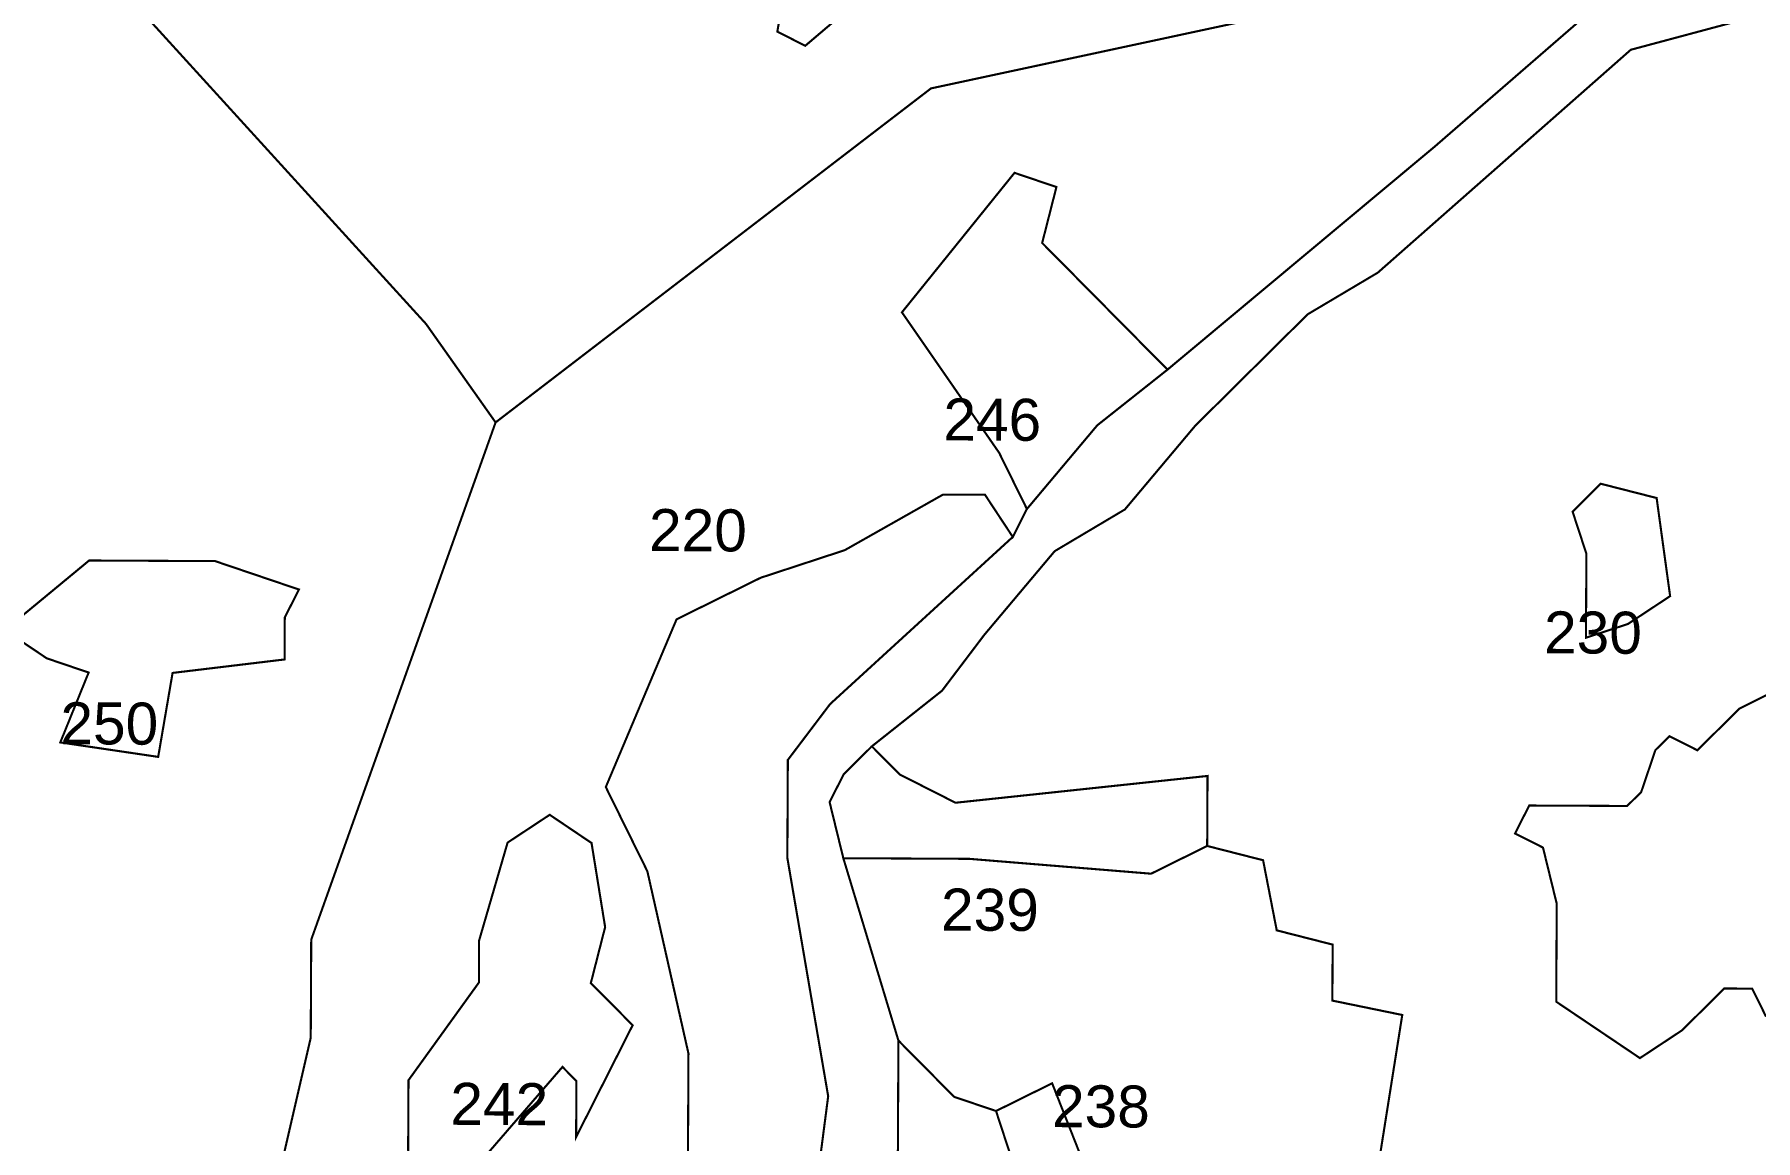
# Model space of a CAD drawing. Header units: metres. Extents: x 318080 to 326887, y 1838772 to 1852662.
# Drawn here: x 325813.2 to 326309.4, y 1840489.5 to 1840808.2 of the extents above; entities that cross this region are included whole.
import ezdxf

# ---------------------------------------------------------------- set-up
doc = ezdxf.new("R2010")
doc.units = ezdxf.units.M
doc.header["$MEASUREMENT"] = 0
doc.layers.add('SURVEY NO.', color=7, linetype='Continuous')
doc.layers.add('SURVEY PLOT BOUNDARY', color=35, linetype='Continuous')
doc.styles.add('PDF Arial', font='arial.ttf')

# ---------------------------------------------------------------- blocks, each defined once
blk = doc.blocks.new('22')
at = {"layer": 'SURVEY PLOT BOUNDARY', "lineweight": 18, "const_width": 0.605}
for points in [[(326281.63, 1840831.95), (326216.82, 1840775.78), (326139.87, 1840711.59), (326123.81, 1840727.81), (326103.74, 1840748.08), (326107.85, 1840764.2), (326095.77, 1840768.29), (326063.31, 1840728.1), (326091.35, 1840687.62), (326099.34, 1840671.44), (326095.27, 1840663.4), (326087.26, 1840675.54), (326075.16, 1840675.6), (326046.84, 1840659.59), (326022.6, 1840651.64), (325998.34, 1840639.66), (325977.94, 1840591.34), (325989.92, 1840567.08), (326001.77, 1840514.57), (326001.56, 1840470.19)], [(325783.21, 1840362.31), (325839.72, 1840370.11), (325864.04, 1840394.2), (325892.88, 1840519.13), (325893.02, 1840547.37), (325946.17, 1840696.39), (326071.69, 1840792.61), (326237.24, 1840828.12)], [(326237.24, 1840828.12), (326071.69, 1840792.61), (325946.17, 1840696.39), (325926.14, 1840724.73), (325833.85, 1840826.03)], [(325833.85, 1840826.03), (325926.14, 1840724.73), (325946.17, 1840696.39), (325893.02, 1840547.37), (325892.88, 1840519.13), (325864.04, 1840394.2), (325839.72, 1840370.11), (325783.21, 1840362.31)], [(326037.86, 1840470.02), (326042.05, 1840502.27), (326030.28, 1840570.92), (326030.42, 1840599.16), (326042.6, 1840615.24), (326095.27, 1840663.4), (326099.34, 1840671.44), (326119.62, 1840695.55), (326139.87, 1840711.59), (326216.82, 1840775.78), (326281.63, 1840831.95)], [(326317.86, 1840815.63), (326273.43, 1840803.74), (326200.51, 1840739.54), (326180.29, 1840727.54), (326147.86, 1840695.42), (326127.58, 1840671.31), (326107.35, 1840659.3), (326087.06, 1840635.19), (326074.88, 1840619.11), (326054.64, 1840603.07), (326046.53, 1840595.04), (326042.46, 1840587), (326046.42, 1840570.84), (326062.3, 1840518.31), (326062.06, 1840469.9)], [(326102.36, 1840461.64), (326090.44, 1840498.01), (326106.61, 1840506), (326114.58, 1840485.79)], [(326199.23, 1840473.28), (326207.55, 1840525.68), (326187.4, 1840529.82), (326187.48, 1840545.95), (326171.36, 1840550.06), (326167.43, 1840570.26), (326151.31, 1840574.37), (326151.41, 1840594.54), (326078.76, 1840586.82), (326062.67, 1840594.97), (326054.64, 1840603.07), (326074.88, 1840619.11), (326087.06, 1840635.19), (326107.35, 1840659.3), (326127.58, 1840671.31), (326147.86, 1840695.42), (326180.29, 1840727.54), (326200.51, 1840739.54), (326273.43, 1840803.74), (326317.86, 1840815.63)], [(326312.87, 1840617.97), (326304.79, 1840613.97), (326300.73, 1840609.96), (326292.63, 1840601.93), (326284.58, 1840606), (326280.53, 1840601.99), (326276.43, 1840589.9), (326272.38, 1840585.89), (326256.25, 1840585.97), (326244.15, 1840586.02), (326240.07, 1840577.97), (326248.12, 1840573.9), (326252.08, 1840557.74), (326252, 1840541.61), (326251.94, 1840529.5), (326276.07, 1840513.25), (326288.21, 1840521.26), (326300.37, 1840533.31), (326308.43, 1840533.27), (326312.43, 1840525.18)], [(326312.43, 1840525.18), (326308.43, 1840533.27), (326300.37, 1840533.31), (326288.21, 1840521.26), (326276.07, 1840513.25), (326251.94, 1840529.5), (326252, 1840541.61), (326252.08, 1840557.74), (326248.12, 1840573.9), (326240.07, 1840577.97), (326244.15, 1840586.02), (326256.25, 1840585.97), (326272.38, 1840585.89), (326276.43, 1840589.9), (326280.53, 1840601.99), (326284.58, 1840606), (326292.63, 1840601.93), (326300.73, 1840609.96), (326304.79, 1840613.97), (326312.87, 1840617.97)], [(326001.56, 1840470.19), (326001.77, 1840514.57), (325989.92, 1840567.08), (325977.94, 1840591.34), (325998.34, 1840639.66), (326022.6, 1840651.64), (326046.84, 1840659.59), (326075.16, 1840675.6), (326087.26, 1840675.54), (326095.27, 1840663.4), (326042.6, 1840615.24), (326030.42, 1840599.16), (326030.28, 1840570.92), (326042.05, 1840502.27), (326037.86, 1840470.02)]]:
    blk.add_lwpolyline(points, dxfattribs=at)
for points in [[(326059.97, 1840873.36), (326063.79, 1840828.96), (326035.44, 1840804.89), (326027.39, 1840808.96), (326035.69, 1840857.34)], [(326059.97, 1840873.36), (326035.69, 1840857.34), (326027.39, 1840808.96), (326035.44, 1840804.89), (326063.79, 1840828.96)], [(326139.87, 1840711.59), (326119.62, 1840695.55), (326099.34, 1840671.44), (326091.35, 1840687.62), (326063.31, 1840728.1), (326095.77, 1840768.29), (326107.85, 1840764.2), (326103.74, 1840748.08), (326123.81, 1840727.81)], [(326264.76, 1840678.72), (326280.88, 1840674.61), (326284.77, 1840646.35), (326272.63, 1840638.33), (326260.51, 1840634.36), (326260.63, 1840658.56), (326256.65, 1840670.69)], [(326280.88, 1840674.61), (326264.76, 1840678.72), (326256.65, 1840670.69), (326260.63, 1840658.56), (326260.51, 1840634.36), (326272.63, 1840638.33), (326284.77, 1840646.35)], [(325804.7, 1840636.55), (325829, 1840656.61), (325865.31, 1840656.43), (325889.47, 1840648.25), (325885.4, 1840640.2), (325885.34, 1840628.1), (325853.05, 1840624.22), (325848.9, 1840600.03), (325820.68, 1840604.2), (325828.85, 1840624.33), (325816.77, 1840628.43)], [(325804.7, 1840636.55), (325816.77, 1840628.43), (325828.85, 1840624.33), (325820.68, 1840604.2), (325848.9, 1840600.03), (325853.05, 1840624.22), (325885.34, 1840628.1), (325885.4, 1840640.2), (325889.47, 1840648.25), (325865.31, 1840656.43), (325829, 1840656.61)], [(326151.31, 1840574.37), (326135.14, 1840566.38), (326082.72, 1840570.66), (326046.42, 1840570.84), (326042.46, 1840587), (326046.53, 1840595.04), (326054.64, 1840603.07), (326062.67, 1840594.97), (326078.76, 1840586.82), (326151.41, 1840594.54)], [(325940.99, 1840458.38), (325928.91, 1840462.47), (325920.96, 1840486.72), (325921.06, 1840506.89), (325941.36, 1840535.03), (325941.42, 1840547.14), (325949.63, 1840575.34), (325961.77, 1840583.35), (325973.83, 1840575.22), (325977.75, 1840551), (325973.63, 1840534.88), (325985.68, 1840522.72), (325977.53, 1840506.62), (325969.39, 1840490.52), (325969.46, 1840506.66), (325965.45, 1840510.71), (325941.11, 1840482.59)], [(325928.91, 1840462.47), (325940.99, 1840458.38), (325941.11, 1840482.59), (325965.45, 1840510.71), (325969.46, 1840506.66), (325969.39, 1840490.52), (325977.53, 1840506.62), (325985.68, 1840522.72), (325973.63, 1840534.88), (325977.75, 1840551), (325973.83, 1840575.22), (325961.77, 1840583.35), (325949.63, 1840575.34), (325941.42, 1840547.14), (325941.36, 1840535.03), (325921.06, 1840506.89), (325920.96, 1840486.72)], [(326151.31, 1840574.37), (326167.43, 1840570.26), (326171.36, 1840550.06), (326187.48, 1840545.95), (326187.4, 1840529.82), (326207.55, 1840525.68), (326199.23, 1840473.28), (326166.98, 1840477.47), (326142.72, 1840465.48), (326130.52, 1840445.37), (326122.43, 1840441.37), (326114.54, 1840477.72), (326114.58, 1840485.79), (326106.61, 1840506), (326090.44, 1840498.01), (326078.36, 1840502.1), (326062.3, 1840518.31), (326046.42, 1840570.84), (326082.72, 1840570.66), (326135.14, 1840566.38)], [(326090.44, 1840498.01), (326102.36, 1840461.64), (326114.25, 1840417.2), (326126.22, 1840388.9), (326134.21, 1840372.73), (326170.43, 1840356.42), (326174.33, 1840328.16), (326170.3, 1840328.17), (326130.02, 1840340.47), (326130.07, 1840352.58), (326106.03, 1840384.97), (326082.1, 1840441.56), (326078.14, 1840457.72), (326062.06, 1840469.9), (326062.3, 1840518.31), (326078.36, 1840502.1)]]:
    blk.add_lwpolyline(points, close=True, dxfattribs=at)
at = {"layer": 'SURVEY NO.', "char_height": 12.102, "attachment_point": 7, "rotation": 359.7242, "style": 'PDF Arial'}
for s, insert in [('246', (326075.23, 1840691.04)), ('220', (325990.37, 1840659.17)), ('230', (326248.39, 1840629.69)), ('250', (325820.68, 1840603.51)), ('239', (326074.55, 1840549.84)), ('242', (325933.1, 1840494.04)), ('238', (326106.55, 1840493.2))]:
    blk.add_mtext(s, dxfattribs=dict(at, insert=insert))

msp = doc.modelspace()

# ---------------------------------------------------------------- block references
msp.add_blockref('22', (0, 0))

doc.saveas('drawing.dxf')
